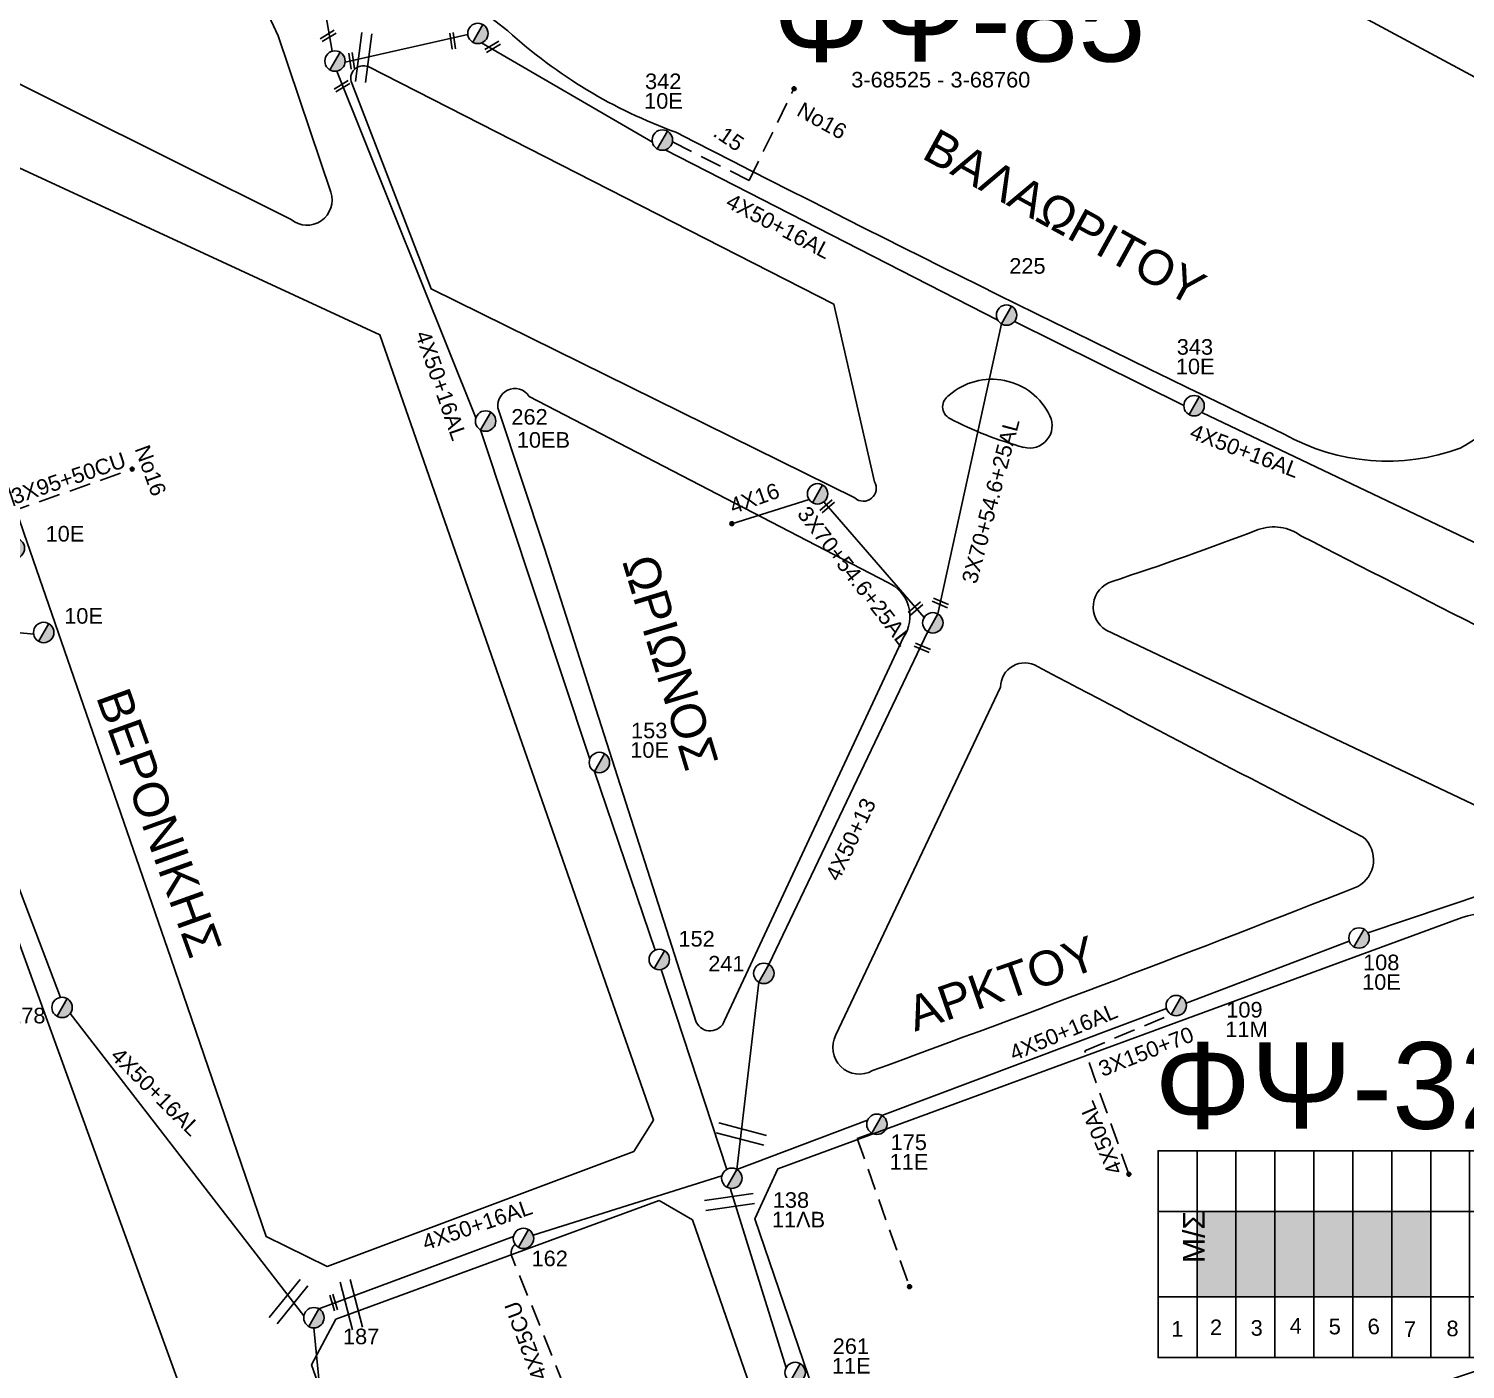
# Model space of a CAD drawing. Header units: millimetres. Extents: x 8791 to 11104, y 1833 to 2902.
# Drawn here: x 9616.2 to 9785.7, y 2196.6 to 2354.8 of the extents above; entities that cross this region are included whole.
import ezdxf
from ezdxf.enums import TextEntityAlignment as Align

# ---------------------------------------------------------------- set-up
doc = ezdxf.new("R2010")
doc.units = ezdxf.units.MM
doc.linetypes.add('DASHED', pattern=[19.05, 12.7, -6.35])
for name, color, linetype in [('Ασφαλειοκιβώτια Χ.Τ 9 αναχωρήσεων', 7, 'Continuous'), ('Γέφυρες Εναερίου Δικτύου', 7, 'Continuous'), ('Γυμνά εναέρια ΧΤ (3Φ)   4x16AL', 7, 'Continuous'), ('Γυμνά εναέρια ΧΤ (3Φ)   4x50AL', 7, 'Continuous'), ('Γυμνά εναέρια ΧΤ και ΦΟΠ (3Φ)   4x50+16AL', 7, 'Continuous'), ('Εναέρια παροχή ΧΤ 4x16', 7, 'SYN_LINE'), ('Επιγραφές - Σχήματα', 7, 'Continuous'), ('Καλώδια ΧΤ   3x150+70AL', 7, 'DASHED'), ('Καλώδια ΧΤ   3x95+50CU', 7, 'DASHED'), ('Καλώδια ΧΤ   4x25CU', 7, 'DASHED'), ('Καλώδια ΧΤ   4x50+13', 7, 'Continuous'), ('Καλώδια ΧΤ   4x50AL', 7, 'DASHED'), ('Μηχανική τομή', 7, 'Continuous'), ('Στύλος ΦΜ', 7, 'Continuous'), ('Στύλος ΦΜ @ 1', 7, 'Continuous'), ('Συνδέσεις', 7, 'Continuous'), ('Συνεστραμμένα ΧΤ   3x70+54.6+25AL', 7, 'SYN_LINE'), ('Τομή', 7, 'Continuous'), ('Υπόβαθρο ΔΕΗ', 7, 'Continuous'), ('Υπόγεια Καλώδια Δικτύου ΧΤ   .15', 7, 'DASHED')]:
    doc.layers.add(name, color=color, linetype=linetype)
doc.styles.add('ar', font='ARIAL.TTF')
doc.styles.get("Standard").update_dxf_attribs({"font": 'ARIAL.TTF'})
doc.linetypes.add('SYN_LINE', pattern='A,0.5,-0.0001,["/\\/\\/\\/",Standard,S=0.1,R=0,X=0,Y=-0.05],-0.25', length=0.7501)

# ---------------------------------------------------------------- blocks, each defined once
blk = doc.blocks.new('ΥΠΑΡΧΩΝ ΤΣΙΜΕΝΤΕΝΙΟΣ ΣΤΥΛΟΣ')
at = {"layer": 'Στύλος ΦΜ'}
blk.add_hatch(color=256, dxfattribs=at).paths.add_polyline_path([(-1.29, -2.28, 0.574793), (2.62, 0, 0.268822), (1.3, 2.27)])
blk.add_line((-1.29, -2.28), (1.3, 2.27), dxfattribs=at)
blk.add_circle((0, 0), 2.62, dxfattribs=at)
at = {"layer": 'Στύλος ΦΜ', "flags": 4}
for tag, p in [('ΑΡΙΘΜΟΣ', (-4.68, 8.05)), ('ΤΥΠΟΣ', (-4.91, 3.03))]:
    blk.add_attdef(tag, p, '', height=4, dxfattribs=at)
blk = doc.blocks.new('ΤΟΜΗ')
at = {"layer": 'Τομή', "ltscale": 40}
for p, q in [((-5.68, 0), (5.68, 0)), ((5.68, -2.33), (-5.68, -2.33))]:
    blk.add_line(p, q, dxfattribs=at)
blk = doc.blocks.new('ΑΣΦΑΛΕΙΟΚΙΒΩΤΙΟ ΥΠΟΣΤΑΘΜΟΥ 9 ΑΝΑΧΩΡΗΣΕΩΝ')
at = {"layer": 'Ασφαλειοκιβώτια Χ.Τ 9 αναχωρήσεων', "ltscale": 40}
for p, q in [((-23.8, 40.36), (24.02, 40.36)), ((-9.72, 40.36), (-9.72, -40.64)), ((9.94, 40.36), (9.94, -40.64)), ((-23.8, 31.36), (24.02, 31.36)), ((-23.8, 22.36), (24.02, 22.36)), ((-23.8, 13.36), (24.02, 13.36)), ((-23.8, 4.36), (24.02, 4.36)), ((-23.8, -4.64), (24.02, -4.64)), ((-23.8, -13.64), (24.02, -13.64)), ((-23.8, -22.64), (24.02, -22.64)), ((-23.8, -31.64), (24.02, -31.64))]:
    blk.add_line(p, q, dxfattribs=at)
at = {"layer": 'Ασφαλειοκιβώτια Χ.Τ 9 αναχωρήσεων'}
blk.add_lwpolyline([(-23.8, -40.64), (24.02, -40.64), (24.02, 40.36), (-23.8, 40.36)], close=True, dxfattribs=at)
for s, rotation, p in [('1', 270, (-18.96, 37.31)), ('2', 270, (-18.6, 28.38)), ('3', 270, (-18.74, 18.97)), ('4', 270, (-18.26, 9.95)), ('5', 270, (-18.42, 0.93)), ('6', 274.9707, (-18.52, -8.21)), ('7', 270, (-19, -16.47)), ('8', 270, (-18.86, -26.29)), ('9', 266.863, (-18.5, -35))]:
    blk.add_text(s, height=3.6, rotation=rotation, dxfattribs=at).set_placement(p)
at = {"layer": 'Ασφαλειοκιβώτια Χ.Τ 9 αναχωρήσεων', "ltscale": 40}
for tag, height, p in [('ΟΝΟΜΑ', 5, (-0.16, 44.31)), ('ΚΕΙΜΕΝΟ 1', 2, (17.06, 35.59)), ('ΚΕΙΜΕΝΟ 2', 2, (17.06, 26.88)), ('ΚΕΙΜΕΝΟ 3', 2, (17.06, 17.69)), ('ΚΕΙΜΕΝΟ 4', 2, (17.06, 8.71)), ('ΚΕΙΜΕΝΟ 5', 2, (17.06, -0.13)), ('ΚΕΙΜΕΝΟ 6', 2, (17.06, -9.05)), ('ΚΕΙΜΕΝΟ 7', 2, (17.06, -18.13)), ('ΚΕΙΜΕΝΟ 8', 2, (17.06, -26.85)), ('ΚΕΙΜΕΝΟ 9', 2, (17.06, -35.99)), ('ΣΧ', 2, (-0.1, -42.64))]:
    blk.add_attdef(tag, text='', height=height, dxfattribs=at).set_placement(p, align=Align.MIDDLE_CENTER)
blk = doc.blocks.new('_ΣΥΝΔΕΣΗ')
at = {"layer": 'Συνδέσεις', "linetype": 'SYN_LINE', "ltscale": 40}
blk.add_hatch(color=256, dxfattribs=at).paths.add_polyline_path([(0.5, -0.01, 1), (-0.5, -0.01, 1)])
at = {"layer": 'Συνδέσεις'}
blk.add_circle((0, -0.01), 0.5, dxfattribs=at)
blk = doc.blocks.new('ΜΗΧΑΝΙΚΗ ΤΟΜΗ')
at = {"layer": 'Μηχανική τομή', "ltscale": 40}
for p, q in [((-1.89, 0.78), (1.89, 0.78)), ((1.89, 0), (-1.89, 0))]:
    blk.add_line(p, q, dxfattribs=at)

msp = doc.modelspace()

# ---------------------------------------------------------------- hatches: boundary and pattern name
at = {"layer": 'Ασφαλειοκιβώτια Χ.Τ 9 αναχωρήσεων', "ltscale": 20}
for color, points in [(85, [(9754.07, 2215.23), (9754.07, 2205.2), (9758.66, 2205.2), (9758.66, 2215.23)]), (173, [(9758.66, 2215.23), (9758.66, 2205.2), (9763.25, 2205.2), (9763.25, 2215.23)]), (2, [(9763.25, 2215.23), (9763.25, 2205.2), (9767.85, 2205.2), (9767.85, 2215.23)]), (1, [(9767.85, 2215.23), (9767.85, 2205.2), (9772.44, 2205.2), (9772.44, 2215.23)]), (6, [(9772.44, 2215.23), (9772.44, 2205.2), (9777.04, 2205.2), (9777.04, 2215.23)]), (151, [(9777.04, 2215.23), (9777.04, 2205.2), (9781.63, 2205.2), (9781.63, 2215.23)])]:
    msp.add_hatch(color=color, dxfattribs=at).paths.add_polyline_path(points)

# ---------------------------------------------------------------- linework, layer by layer
at = {"layer": 'Γέφυρες Εναερίου Δικτύου', "color": 5}
msp.add_lwpolyline([(9652.03, 2352.11), (9644.46, 2395.61)], dxfattribs=at)
at = {"layer": 'Γέφυρες Εναερίου Δικτύου', "color": 173, "linetype": 'DASHED', "ltscale": 0.2}
msp.add_lwpolyline([(9715.71, 2224.49), (9713.99, 2223.85), (9720.15, 2206.38)], dxfattribs=at)
at = {"layer": 'Γυμνά εναέρια ΧΤ (3Φ)   4x16AL', "color": 1, "linetype": 'Continuous', "ltscale": 0.2}
msp.add_lwpolyline([(9604.34, 2284.58), (9616.82, 2283.36)], dxfattribs=at)
at = {"layer": 'Γυμνά εναέρια ΧΤ (3Φ)   4x50AL', "color": 6, "ltscale": 0.2}
msp.add_lwpolyline([(9698.99, 2217.98), (9705.6, 2196.82)], dxfattribs=at)
at = {"layer": 'Γυμνά εναέρια ΧΤ και ΦΟΠ (3Φ)   4x50+16AL', "color": 1}
for points in [[(9653.57, 2350.81), (9668.03, 2354.11)], [(9669.64, 2353.09), (9689.82, 2341.39)], [(9691.34, 2340.49), (9730.56, 2320.39)], [(9732.52, 2320.22), (9752.52, 2310.32)], [(9754.63, 2309.52), (9789.14, 2293.06)]]:
    msp.add_lwpolyline(points, dxfattribs=at)
at = {"layer": 'Γυμνά εναέρια ΧΤ και ΦΟΠ (3Φ)   4x50+16AL', "color": 173, "ltscale": 0.2}
for points in [[(9652.6, 2349.78), (9669, 2308.86)], [(9669.55, 2307.45), (9682.42, 2268.61)], [(9682.97, 2267.16), (9690.15, 2246.08)], [(9774.21, 2248.13), (9797.26, 2255.86)], [(9752.79, 2239.84), (9772.03, 2247.15)], [(9690.87, 2243.8), (9698.61, 2220.22)], [(9716.9, 2226.58), (9750.47, 2239.2)], [(9699.79, 2220.21), (9715.21, 2226.02)], [(9675.75, 2212.45), (9698.02, 2219.44)], [(9650.48, 2203.76), (9673.43, 2212.31)]]:
    msp.add_lwpolyline(points, dxfattribs=at)
at = {"layer": 'Γυμνά εναέρια ΧΤ και ΦΟΠ (3Φ)   4x50+16AL', "color": 1, "ltscale": 0.2}
for points in [[(9620, 2240.51), (9603.56, 2283.71)], [(9648.7, 2202.92), (9621.13, 2238.59)]]:
    msp.add_lwpolyline(points, dxfattribs=at)
at = {"layer": 'Εναέρια παροχή ΧΤ 4x16', "color": 1, "ltscale": 10}
msp.add_lwpolyline([(9708.32, 2299.22), (9699.17, 2296.38)], dxfattribs=at)
at = {"layer": 'Καλώδια ΧΤ   3x150+70AL', "color": 173, "ltscale": 0.2}
msp.add_lwpolyline([(9740.84, 2234.2), (9751.03, 2238.49)], dxfattribs=at)
at = {"layer": 'Καλώδια ΧΤ   3x95+50CU', "color": 1, "ltscale": 0.2}
msp.add_lwpolyline([(9614.58, 2294.69), (9613.89, 2297.71), (9628.44, 2302.82)], dxfattribs=at)
at = {"layer": 'Καλώδια ΧΤ   4x25CU', "color": 173, "ltscale": 0.2}
msp.add_lwpolyline([(9679.37, 2194.72), (9673.24, 2209.94, -0.34218), (9673.64, 2211.36, -0.328635)], format="xyb", dxfattribs=at)
at = {"layer": 'Καλώδια ΧΤ   4x50+13', "color": 1}
for points in [[(9703.56, 2244.39), (9722.31, 2283.65)], [(9699.79, 2220.21), (9702.37, 2242.3)]]:
    msp.add_lwpolyline(points, dxfattribs=at)
at = {"layer": 'Καλώδια ΧΤ   4x50AL', "color": 173, "ltscale": 0.2}
msp.add_lwpolyline([(9746.03, 2219.65), (9740.84, 2234.2)], dxfattribs=at)
at = {"layer": 'Συνεστραμμένα ΧΤ   3x70+54.6+25AL', "color": 1, "ltscale": 20}
for points in [[(9723.5, 2285.74), (9731.01, 2319.95)], [(9710.04, 2298.96), (9721.86, 2285.3)]]:
    msp.add_lwpolyline(points, dxfattribs=at)
at = {"layer": 'Συνεστραμμένα ΧΤ   3x70+54.6+25AL', "color": 30, "ltscale": 20}
msp.add_lwpolyline([(9649.87, 2201.51), (9651.69, 2183.05)], dxfattribs=at)
at = {"layer": 'Υπόβαθρο ΔΕΗ'}
for points in [[(9593.51, 2359.06), (9647.19, 2332.27, 0.755839), (9651.87, 2335.51), (9645.67, 2353.95), (9629.91, 2387.72), (9606.88, 2446.24), (9588.55, 2497.7), (9573.68, 2537.81, 0.722545), (9568.09, 2536.07), (9584.84, 2488.97), (9603.03, 2438.77), (9616.47, 2403.06)], [(9791.62, 2346.49), (9694.51, 2398.71), (9654.78, 2420.66, 0.234383), (9648.71, 2388.36, 0.157731), (9672.78, 2354.51, 0.098502), (9692.57, 2342.57, 0.006924), (9764.34, 2306.95, 0.221052), (9785.1, 2305.31, 0.247672), (9797.69, 2323.6, 0.223088), (9791.62, 2346.49, -1.697314)], [(9656.27, 2350.3), (9711.21, 2322.29), (9716.02, 2301.32, -0.855456), (9713.71, 2299.42), (9663.72, 2324.07), (9654.34, 2348.34, -0.66462), (9656.27, 2350.3, 0.034904)], [(9687.63, 2222.34), (9689.94, 2226.02), (9671.73, 2278.23), (9657.65, 2318.67), (9601.82, 2344.48, 0.642437), (9599.56, 2342.44), (9615.67, 2295.3), (9633, 2245.13), (9644.23, 2212.28), (9651.43, 2208.76), (9687.63, 2222.34)], [(9675.28, 2311.4), (9717.6, 2289.44, -0.46384), (9719.46, 2283.01), (9698.32, 2237.76, -0.674554), (9694.99, 2237.6), (9677.08, 2293.44), (9671.68, 2309.7, -0.878074), (9675.28, 2311.4, 0.442369)], [(9743.34, 2283.82), (9788.85, 2262.25, 0.264388), (9794.4, 2261.95, -0.009755), (9809.7, 2267.55, 0.645992), (9810.25, 2272.4, 0.001314), (9766.38, 2294.93, 0.248334), (9761.28, 2295.68, -0.012646), (9744.07, 2289.58, 0.643684), (9743.34, 2283.82, 0.455681)], [(9711.45, 2236.07), (9730.89, 2277.09, -0.588241), (9735.23, 2279.54, 0.001727), (9773.67, 2259.42, -0.521538), (9773.04, 2253.58, -0.006166), (9715.8, 2231.87, -0.750261), (9711.45, 2236.07, -0.477303)], [(9802.7, 2241.13), (9814.88, 2214.22), (9811.93, 2204.74), (9734.26, 2178.87), (9720.9, 2174.23), (9713.91, 2179.23), (9701.92, 2214.38), (9704.61, 2220.28), (9785.36, 2249.93, -0.399822), (9802.7, 2241.13, -2.261817)]]:
    msp.add_lwpolyline(points, format="xyb", dxfattribs=at)
for points in [[(9648.15, 2155.85), (9571.85, 2366.14)], [(9690.6, 2216.53), (9694.53, 2214.26), (9708.17, 2174.93), (9705.76, 2169.39), (9672.85, 2158.76), (9662.63, 2160.25), (9649.6, 2197.17), (9652.48, 2202.54), (9690.6, 2216.53)]]:
    msp.add_lwpolyline(points, dxfattribs=at)
for centre, radius, start, end in [((9729.86, 2305.83), 7.6, 25.6568, 131.3372), ((9725.62, 2310.19), 1.56, 119.8468, 242.357), ((9744.82, 2346.84), 42.94, 242.357, 254.882), ((9734.31, 2307.97), 2.67, 254.882, 25.6568)]:
    msp.add_arc(centre, radius, start, end, dxfattribs=at)
at = {"layer": 'Υπόγεια Καλώδια Δικτύου ΧΤ   .15', "color": 1, "ltscale": 0.2}
msp.add_lwpolyline([(9692.18, 2341.43), (9701.22, 2336.86), (9706.51, 2347.69)], dxfattribs=at)

# ---------------------------------------------------------------- block references
at = {"layer": 'Ασφαλειοκιβώτια Χ.Τ 9 αναχωρήσεων', "xscale": 0.5104822389464277, "yscale": 0.5104822389464277, "zscale": 0.5104822389464277, "rotation": 90}
msp.add_blockref('ΑΣΦΑΛΕΙΟΚΙΒΩΤΙΟ ΥΠΟΣΤΑΘΜΟΥ 9 ΑΝΑΧΩΡΗΣΕΩΝ', (9770.08, 2210.16), dxfattribs=at)
at = {"layer": 'Μηχανική τομή'}
for p, xscale, yscale, zscale, rotation in [((9651.46, 2354.09), 0.5104822389464513, 0.5104822389464513, 0.5104822389464513, 211.0549020995868), ((9666.05, 2353.31), 0.5104822389464669, 0.5104822389464669, 0.5104822389464669, 277.8528656779152), ((9670.87, 2352.81), 0.5104822389464513, 0.5104822389464513, 0.5104822389464513, 211.0549020995868), ((9654.13, 2350.95), 0.5104822389464669, 0.5104822389464669, 0.5104822389464669, 277.8528656779152), ((9653.09, 2348.15), 0.5104822389464513, 0.5104822389464513, 0.5104822389464513, 211.0549020995868), ((9710.3, 2298.58), 0.5104822389465145, 0.5104822389465145, 0.5104822389465145, 220.5177088847569), ((9720.73, 2286.53), 0.5104822389465145, 0.5104822389465145, 0.5104822389465145, 220.5177088847569), ((9723.88, 2287.22), 0.510482238946478, 0.510482238946478, 0.510482238946478, 157.0866308098452), ((9721.75, 2281.93), 0.510482238946478, 0.510482238946478, 0.510482238946478, 157.0866308098452), ((9652.4, 2204.58), 0.5104822389463738, 0.5104822389463738, 0.5104822389463738, 106.5202018662105)]:
    msp.add_blockref('ΜΗΧΑΝΙΚΗ ΤΟΜΗ', p, dxfattribs=dict(at, xscale=xscale, yscale=yscale, zscale=zscale, rotation=rotation))
at = {"layer": 'Στύλος ΦΜ @ 1', "ltscale": 40}
ref = msp.add_blockref('ΥΠΑΡΧΩΝ ΤΣΙΜΕΝΤΕΝΙΟΣ ΣΤΥΛΟΣ', (9669.23, 2354.22), dxfattribs=dict(at, xscale=0.4594340150515993, yscale=0.4594340150515993, zscale=0.4594340150515993))
ref.add_attrib('ΤΥΠΟΣ', '10ΛB', (9670.72, 2358.83), dxfattribs={"layer": 'Στύλος ΦΜ', "height": 1.838, "flags": 4})
at = {"layer": 'Στύλος ΦΜ @ 1', "ltscale": 40, "xscale": 0.4594340150515993, "yscale": 0.4594340150515993, "zscale": 0.4594340150515993}
for p in [(9652.37, 2350.96), (9709.3, 2299.91), (9722.9, 2284.69)]:
    msp.add_blockref('ΥΠΑΡΧΩΝ ΤΣΙΜΕΝΤΕΝΙΟΣ ΣΤΥΛΟΣ', p, dxfattribs=at)
at = {"layer": 'Στύλος ΦΜ @ 1', "ltscale": 40}
ref = msp.add_blockref('ΥΠΑΡΧΩΝ ΤΣΙΜΕΝΤΕΝΙΟΣ ΣΤΥΛΟΣ', (9690.99, 2341.64), dxfattribs=dict(at, xscale=0.4594340150515993, yscale=0.4594340150515993, zscale=0.4594340150515993))
ref.add_attrib('ΤΥΠΟΣ', '10E', (9688.84, 2345.34), dxfattribs={"layer": 'Στύλος ΦΜ', "height": 1.838, "flags": 4})
ref.add_attrib('ΑΡΙΘΜΟΣ', '342', (9688.95, 2347.65), dxfattribs={"layer": 'Στύλος ΦΜ', "height": 1.838, "flags": 4})
ref = msp.add_blockref('ΥΠΑΡΧΩΝ ΤΣΙΜΕΝΤΕΝΙΟΣ ΣΤΥΛΟΣ', (9731.6, 2320.99), dxfattribs=dict(at, xscale=0.4594340150515993, yscale=0.4594340150515993, zscale=0.4594340150515993))
ref.add_attrib('ΤΥΠΟΣ', '225', (9731.92, 2325.87), dxfattribs={"layer": 'Στύλος ΦΜ', "height": 1.838, "flags": 4})
ref = msp.add_blockref('ΥΠΑΡΧΩΝ ΤΣΙΜΕΝΤΕΝΙΟΣ ΣΤΥΛΟΣ', (9753.72, 2310.3), dxfattribs=dict(at, xscale=0.4594340150515993, yscale=0.4594340150515993, zscale=0.4594340150515993))
ref.add_attrib('ΤΥΠΟΣ', '10E', (9751.57, 2314.01), dxfattribs={"layer": 'Στύλος ΦΜ', "height": 1.838, "flags": 4})
ref.add_attrib('ΑΡΙΘΜΟΣ', '343', (9751.68, 2316.32), dxfattribs={"layer": 'Στύλος ΦΜ', "height": 1.838, "flags": 4})
ref = msp.add_blockref('ΥΠΑΡΧΩΝ ΤΣΙΜΕΝΤΕΝΙΟΣ ΣΤΥΛΟΣ', (9670.14, 2308.49), dxfattribs=dict(at, xscale=0.4594340150515993, yscale=0.4594340150515993, zscale=0.4594340150515993))
ref.add_attrib('ΤΥΠΟΣ', '10EB', (9673.82, 2305.35), dxfattribs={"layer": 'Στύλος ΦΜ', "height": 1.838, "flags": 4})
ref.add_attrib('ΑΡΙΘΜΟΣ', '262', (9673.18, 2308.07), dxfattribs={"layer": 'Στύλος ΦΜ', "height": 1.838, "flags": 4})
ref = msp.add_blockref('ΥΠΑΡΧΩΝ ΤΣΙΜΕΝΤΕΝΙΟΣ ΣΤΥΛΟΣ', (9614.55, 2293.49), dxfattribs=dict(at, xscale=0.4594340150515993, yscale=0.4594340150515993, zscale=0.4594340150515993))
ref.add_attrib('ΤΥΠΟΣ', '10E', (9618.22, 2294.28), dxfattribs={"layer": 'Στύλος ΦΜ', "height": 1.838, "flags": 4})
ref = msp.add_blockref('ΥΠΑΡΧΩΝ ΤΣΙΜΕΝΤΕΝΙΟΣ ΣΤΥΛΟΣ', (9618, 2283.55), dxfattribs=dict(at, xscale=0.4594340150515993, yscale=0.4594340150515993, zscale=0.4594340150515993))
ref.add_attrib('ΤΥΠΟΣ', '10E', (9620.42, 2284.59), dxfattribs={"layer": 'Στύλος ΦΜ', "height": 1.838, "flags": 4})
ref = msp.add_blockref('ΥΠΑΡΧΩΝ ΤΣΙΜΕΝΤΕΝΙΟΣ ΣΤΥΛΟΣ', (9683.56, 2268.21), dxfattribs=dict(at, xscale=0.4594340150515993, yscale=0.4594340150515993, zscale=0.4594340150515993))
ref.add_attrib('ΤΥΠΟΣ', '10E', (9687.2, 2268.77), dxfattribs={"layer": 'Στύλος ΦΜ', "height": 1.838, "flags": 4})
ref.add_attrib('ΑΡΙΘΜΟΣ', '153', (9687.3, 2271.07), dxfattribs={"layer": 'Στύλος ΦΜ', "height": 1.838, "flags": 4})
ref = msp.add_blockref('ΥΠΑΡΧΩΝ ΤΣΙΜΕΝΤΕΝΙΟΣ ΣΤΥΛΟΣ', (9690.63, 2244.97), dxfattribs=dict(at, xscale=0.4594340150515993, yscale=0.4594340150515993, zscale=0.4594340150515993))
ref.add_attrib('ΤΥΠΟΣ', '152', (9692.89, 2246.5), dxfattribs={"layer": 'Στύλος ΦΜ', "height": 1.838, "flags": 4})
ref = msp.add_blockref('ΥΠΑΡΧΩΝ ΤΣΙΜΕΝΤΕΝΙΟΣ ΣΤΥΛΟΣ', (9773.18, 2247.51), dxfattribs=dict(at, xscale=0.4594340150515993, yscale=0.4594340150515993, zscale=0.4594340150515993))
ref.add_attrib('ΤΥΠΟΣ', '10E', (9773.55, 2241.4), dxfattribs={"layer": 'Στύλος ΦΜ', "height": 1.838, "flags": 4})
ref.add_attrib('ΑΡΙΘΜΟΣ', '108', (9773.66, 2243.71), dxfattribs={"layer": 'Στύλος ΦΜ', "height": 1.838, "flags": 4})
ref = msp.add_blockref('ΥΠΑΡΧΩΝ ΤΣΙΜΕΝΤΕΝΙΟΣ ΣΤΥΛΟΣ', (9702.96, 2243.34), dxfattribs=dict(at, xscale=0.4594340150515993, yscale=0.4594340150515993, zscale=0.4594340150515993))
ref.add_attrib('ΤΥΠΟΣ', '241', (9696.4, 2243.56), dxfattribs={"layer": 'Στύλος ΦΜ', "height": 1.838, "flags": 4})
ref = msp.add_blockref('ΥΠΑΡΧΩΝ ΤΣΙΜΕΝΤΕΝΙΟΣ ΣΤΥΛΟΣ', (9620.17, 2239.32), dxfattribs=dict(at, xscale=0.4594340150515993, yscale=0.4594340150515993, zscale=0.4594340150515993))
ref.add_attrib('ΤΥΠΟΣ', '278', (9613.93, 2237.44), dxfattribs={"layer": 'Στύλος ΦΜ', "height": 1.838, "flags": 4})
ref = msp.add_blockref('ΥΠΑΡΧΩΝ ΤΣΙΜΕΝΤΕΝΙΟΣ ΣΤΥΛΟΣ', (9751.62, 2239.54), dxfattribs=dict(at, xscale=0.4594340150515993, yscale=0.4594340150515993, zscale=0.4594340150515993))
ref.add_attrib('ΤΥΠΟΣ', '11M', (9757.41, 2235.82), dxfattribs={"layer": 'Στύλος ΦΜ', "height": 1.838, "flags": 4})
ref.add_attrib('ΑΡΙΘΜΟΣ', '109', (9757.52, 2238.13), dxfattribs={"layer": 'Στύλος ΦΜ', "height": 1.838, "flags": 4})
ref = msp.add_blockref('ΥΠΑΡΧΩΝ ΤΣΙΜΕΝΤΕΝΙΟΣ ΣΤΥΛΟΣ', (9716.3, 2225.53), dxfattribs=dict(at, xscale=0.4594340150515993, yscale=0.4594340150515993, zscale=0.4594340150515993))
ref.add_attrib('ΤΥΠΟΣ', '11E', (9717.81, 2220.19), dxfattribs={"layer": 'Στύλος ΦΜ', "height": 1.838, "flags": 4})
ref.add_attrib('ΑΡΙΘΜΟΣ', '175', (9717.92, 2222.5), dxfattribs={"layer": 'Στύλος ΦΜ', "height": 1.838, "flags": 4})
ref = msp.add_blockref('ΥΠΑΡΧΩΝ ΤΣΙΜΕΝΤΕΝΙΟΣ ΣΤΥΛΟΣ', (9699.19, 2219.17), dxfattribs=dict(at, xscale=0.4594340150515993, yscale=0.4594340150515993, zscale=0.4594340150515993))
ref.add_attrib('ΤΥΠΟΣ', '11ΛB', (9703.91, 2213.37), dxfattribs={"layer": 'Στύλος ΦΜ', "height": 1.838, "flags": 4})
ref.add_attrib('ΑΡΙΘΜΟΣ', '138', (9704.02, 2215.68), dxfattribs={"layer": 'Στύλος ΦΜ', "height": 1.838, "flags": 4})
ref = msp.add_blockref('ΥΠΑΡΧΩΝ ΤΣΙΜΕΝΤΕΝΙΟΣ ΣΤΥΛΟΣ', (9674.61, 2212.07), dxfattribs=dict(at, xscale=0.4594340150515993, yscale=0.4594340150515993, zscale=0.4594340150515993))
ref.add_attrib('ΤΥΠΟΣ', '162', (9675.56, 2208.79), dxfattribs={"layer": 'Στύλος ΦΜ', "height": 1.838, "flags": 4})
ref = msp.add_blockref('ΥΠΑΡΧΩΝ ΤΣΙΜΕΝΤΕΝΙΟΣ ΣΤΥΛΟΣ', (9649.88, 2202.72), dxfattribs=dict(at, xscale=0.4594340150515993, yscale=0.4594340150515993, zscale=0.4594340150515993))
ref.add_attrib('ΤΥΠΟΣ', '187', (9653.31, 2199.59), dxfattribs={"layer": 'Στύλος ΦΜ', "height": 1.838, "flags": 4})
ref = msp.add_blockref('ΥΠΑΡΧΩΝ ΤΣΙΜΕΝΤΕΝΙΟΣ ΣΤΥΛΟΣ', (9706.66, 2196.25), dxfattribs=dict(at, xscale=0.4594340150515993, yscale=0.4594340150515993, zscale=0.4594340150515993))
ref.add_attrib('ΤΥΠΟΣ', '11E', (9710.99, 2196.13), dxfattribs={"layer": 'Στύλος ΦΜ', "height": 1.838, "flags": 4})
ref.add_attrib('ΑΡΙΘΜΟΣ', '261', (9711.09, 2198.44), dxfattribs={"layer": 'Στύλος ΦΜ', "height": 1.838, "flags": 4})
at = {"layer": 'Συνδέσεις', "xscale": 0.4594340150518314, "yscale": 0.4594340150518314, "zscale": 0.4594340150518314}
for p in [(9706.53, 2347.7), (9628.44, 2302.83), (9699.19, 2296.39), (9746.03, 2219.65), (9720.16, 2206.38)]:
    msp.add_blockref('_ΣΥΝΔΕΣΗ', p, dxfattribs=at)
at = {"layer": 'Τομή'}
for p, xscale, yscale, zscale, rotation in [((9655.15, 2351.44), 0.5104822389463778, 0.5104822389463778, 0.5104822389463778, 82.6076416266457), ((9700.16, 2223.8), 0.5104822389464816, 0.5104822389464816, 0.5104822389464816, 165.1053073673493), ((9698.83, 2216.95), 0.5104822389463944, 0.5104822389463944, 0.5104822389463944, 8.008797730844226), ((9646.43, 2204.98), 0.5104822389463436, 0.5104822389463436, 0.5104822389463436, 51.12553715535179), ((9653.72, 2204.11), 0.5104822389464007, 0.5104822389464007, 0.5104822389464007, 104.4990999142773)]:
    msp.add_blockref('ΤΟΜΗ', p, dxfattribs=dict(at, xscale=xscale, yscale=yscale, zscale=zscale, rotation=rotation))

# ---------------------------------------------------------------- texts
at = {"layer": 'Γυμνά εναέρια ΧΤ και ΦΟΠ (3Φ)   4x50+16AL', "ltscale": 20}
for rotation, p in [(332.2135, (9704.73, 2331.49)), (289.1352, (9664.89, 2312.69)), (339.3023, (9759.71, 2304.98)), (22.8011, (9738.31, 2236.44)), (315.3486, (9631.22, 2229.38)), (18.8991, (9669.14, 2213.69))]:
    msp.add_text('4X50+16AL', height=1.838, rotation=rotation, dxfattribs=at).set_placement(p, align=Align.MIDDLE)
at = {"layer": 'Εναέρια παροχή ΧΤ 4x16', "ltscale": 20}
msp.add_text('4X16', height=1.838, rotation=19.5766, dxfattribs=at).set_placement((9701.86, 2299.39), align=Align.MIDDLE)
at = {"layer": 'Επιγραφές - Σχήματα', "ltscale": 20, "attachment_point": 1, "style": 'ar'}
for s, insert, char_height, width in [('ΦΨ-85', (9704.07, 2361.11), 10.21, 19.788), ('3-68525 - 3-68760', (9713.28, 2349.68), 1.8377, 36.4082), ('ΦΨ-32', (9749.05, 2235.22), 10.21, 19.788)]:
    msp.add_mtext(s, dxfattribs=dict(at, insert=insert, char_height=char_height, width=width))
for s, insert, char_height, width, rotation in [('Νο16', (9707.59, 2346.22), 1.838, 19.788, 330.9453), ('ΒΑΛΑΩΡΙΤΟΥ', (9723.41, 2343.15), 4.084, 34.5107, 331.1621), ('Νο16', (9630.44, 2305.86), 1.838, 19.788, 289.9807), ('ΩΡΙΩΝΟΣ', (9690.15, 2293.08), 4.084, 34.5107, 286.8408), ('ΒΕΡΟΝΙΚΗΣ', (9627.99, 2277.35), 4.084, 19.788, 289.7383), ('ΑΡΚΤΟΥ', (9719.45, 2240.31), 4.084, 34.5107, 19.0825), ('Μ/Σ', (9752.42, 2209.16), 2.552, 6.7726, 90)]:
    msp.add_mtext(s, dxfattribs=dict(at, insert=insert, char_height=char_height, width=width, rotation=rotation))
at = {"layer": 'Καλώδια ΧΤ   3x150+70AL', "ltscale": 20, "insert": (9742.24, 2232.82), "char_height": 1.838, "width": 16.5501, "attachment_point": 1, "rotation": 21.4446, "style": 'ar'}
msp.add_mtext('3Χ150+70', dxfattribs=at)
at = {"layer": 'Καλώδια ΧΤ   3x95+50CU', "ltscale": 0.2}
msp.add_text('3X95+50CU', height=1.838, rotation=18.6065, dxfattribs=at).set_placement((9620.93, 2301.75), align=Align.MIDDLE)
at = {"layer": 'Καλώδια ΧΤ   4x25CU', "ltscale": 0.2}
msp.add_text('4X25CU', height=1.838, rotation=110.5724, dxfattribs=at).set_placement((9674.87, 2199.98), align=Align.MIDDLE)
at = {"layer": 'Καλώδια ΧΤ   4x50+13', "ltscale": 20}
msp.add_text('4X50+13', height=1.838, rotation=64.6346, dxfattribs=at).set_placement((9713.2, 2259.15), align=Align.MIDDLE)
at = {"layer": 'Καλώδια ΧΤ   4x50AL', "ltscale": 0.2}
msp.add_text('4Χ50AL', height=1.838, rotation=112.9817, dxfattribs=at).set_placement((9742.71, 2223.91), align=Align.MIDDLE)
at = {"layer": 'Συνεστραμμένα ΧΤ   3x70+54.6+25AL', "ltscale": 20}
for rotation, p in [(75.1909, (9729.72, 2299.08)), (307.8991, (9713.67, 2290.2))]:
    msp.add_text('3X70+54.6+25AL', height=1.8377, rotation=rotation, dxfattribs=at).set_placement(p, align=Align.MIDDLE)
at = {"layer": 'Υπόγεια Καλώδια Δικτύου ΧΤ   .15', "ltscale": 0.2}
msp.add_text('.15', height=1.838, rotation=325.9281, dxfattribs=at).set_placement((9698.83, 2341.95), align=Align.MIDDLE)

doc.saveas('drawing.dxf')
